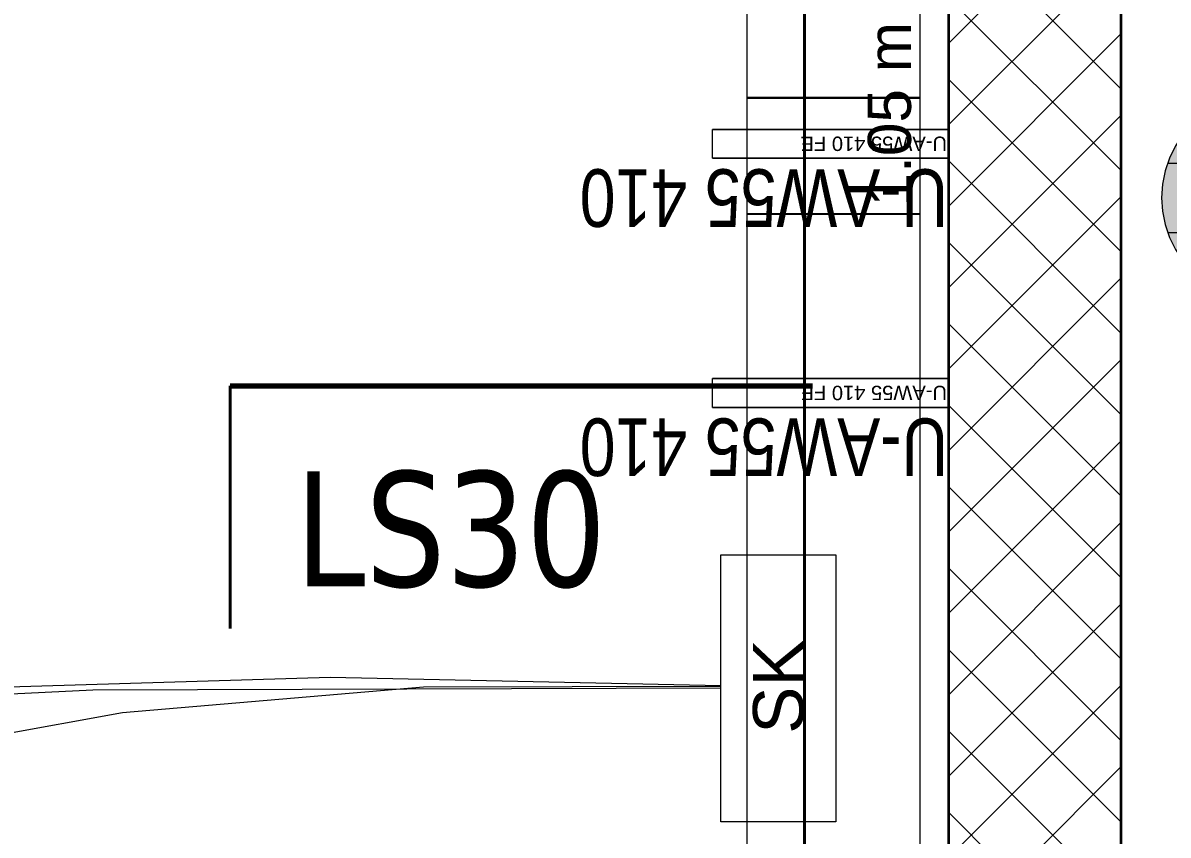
# Model space of a CAD drawing. Extents: x -1067 to 613, y -179 to 712.
# Drawn here: x -117.24 to -77.47, y 139.67 to 167.88 of the extents above; entities that cross this region are included whole.
import ezdxf
from ezdxf.lldxf.tags import DXFTag

# ---------------------------------------------------------------- set-up
doc = ezdxf.new("R2010")
doc.units = 0
doc.layers.get('0').update_dxf_attribs({"lineweight": 13})
for name, color, linetype, lineweight, true_color in [('A-____-MATC-OTLN', 7, 'Strichpunkt - Mittel', 40, 0x0080ff), ('EL01_WAN_Leitung Sicherheit', 7, 'Continuous', 13, 0x993300), ('EL01_WAN_Leitung_HLKS', 5, 'Continuous', 13, 0x0000ff), ('EL01_WAN_Schlaufkasten', 1, 'Continuous', 13, 0xff0000), ('EL01_WAN_Sicherheit', 7, 'Continuous', 13, 0x804000), ('EL01_WAN_Trassen', 40, 'Continuous', 13, 0xffbf00), ('EL01_WAN_Trassen Befestigung', 7, 'Continuous', 13, 0xb2b200), ('G-____-____-SYMB', 7, 'Strichpunkt - Weit', 5, 0x008080)]:
    doc.layers.add(name, color=color, linetype=linetype, lineweight=lineweight, true_color=true_color)
doc.layers.add('A-WALL-____-MCUT', color=7, linetype='Continuous', lineweight=35)
doc.layers.add('A-WALL-____-PATT', color=7, linetype='Continuous', lineweight=35)
doc.styles.get("Standard").update_dxf_attribs({"font": 'arial.ttf'})
tags = doc.linetypes.add('_Schnittlinie_', pattern=[0.3, 0.15, -0.05, 0.05, -0.05]).pattern_tags.tags
tags[10:11] = [DXFTag(74, 4), DXFTag(75, 0), DXFTag(340, '0'), DXFTag(46, 1.0), DXFTag(50, 0.0), DXFTag(44, 0.0), DXFTag(45, 0.0)]
tags[8:9] = [DXFTag(74, 4), DXFTag(75, 0), DXFTag(340, '0'), DXFTag(46, 1.0), DXFTag(50, 0.0), DXFTag(44, 0.0), DXFTag(45, 0.0)]
tags[6:7] = [DXFTag(74, 4), DXFTag(75, 0), DXFTag(340, '0'), DXFTag(46, 1.0), DXFTag(50, 0.0), DXFTag(44, 0.0), DXFTag(45, 0.0)]
tags[4:5] = [DXFTag(74, 4), DXFTag(75, 0), DXFTag(340, '0'), DXFTag(46, 1.0), DXFTag(50, 0.0), DXFTag(44, 0.0), DXFTag(45, 0.0)]
tags = doc.linetypes.add('Strichpunkt - Mittel', pattern=[0.35, 0.15, -0.1, 0, -0.1]).pattern_tags.tags
tags[10:11] = [DXFTag(74, 4), DXFTag(75, 0), DXFTag(340, '0'), DXFTag(46, 1.0), DXFTag(50, 0.0), DXFTag(44, 0.0), DXFTag(45, 0.0)]
tags[8:9] = [DXFTag(74, 4), DXFTag(75, 0), DXFTag(340, '0'), DXFTag(46, 1.0), DXFTag(50, 0.0), DXFTag(44, 0.0), DXFTag(45, 0.0)]
tags[6:7] = [DXFTag(74, 4), DXFTag(75, 0), DXFTag(340, '0'), DXFTag(46, 1.0), DXFTag(50, 0.0), DXFTag(44, 0.0), DXFTag(45, 0.0)]
tags[4:5] = [DXFTag(74, 4), DXFTag(75, 0), DXFTag(340, '0'), DXFTag(46, 1.0), DXFTag(50, 0.0), DXFTag(44, 0.0), DXFTag(45, 0.0)]
tags = doc.linetypes.add('Strichpunkt - Weit', pattern=[0.5, 0.2, -0.15, 0, -0.15]).pattern_tags.tags
tags[10:11] = [DXFTag(74, 4), DXFTag(75, 0), DXFTag(340, '0'), DXFTag(46, 1.0), DXFTag(50, 0.0), DXFTag(44, 0.0), DXFTag(45, 0.0)]
tags[8:9] = [DXFTag(74, 4), DXFTag(75, 0), DXFTag(340, '0'), DXFTag(46, 1.0), DXFTag(50, 0.0), DXFTag(44, 0.0), DXFTag(45, 0.0)]
tags[6:7] = [DXFTag(74, 4), DXFTag(75, 0), DXFTag(340, '0'), DXFTag(46, 1.0), DXFTag(50, 0.0), DXFTag(44, 0.0), DXFTag(45, 0.0)]
tags[4:5] = [DXFTag(74, 4), DXFTag(75, 0), DXFTag(340, '0'), DXFTag(46, 1.0), DXFTag(50, 0.0), DXFTag(44, 0.0), DXFTag(45, 0.0)]

# ---------------------------------------------------------------- blocks, each defined once
blk = doc.blocks.new('Referenz-A0UJ3194XE', base_point=(-1062.181, -175.856))
at = {"layer": 'A-____-MATC-OTLN', "color": 0, "linetype": 'Strichpunkt - Mittel', "ltscale": 0.4}
blk.add_line((-90.097, 560.559), (-90.097, -171.085), dxfattribs=at)
at = {"layer": 'A-WALL-____-MCUT', "color": 0, "linetype": 'Continuous', "ltscale": 0.35}
for p, q in [((-85.097, 181.776), (-85.097, -171.085)), ((-79.097, -171.085), (-79.097, 172.776))]:
    blk.add_line(p, q, dxfattribs=at)
at = {"layer": 'A-WALL-____-PATT', "color": 0, "linetype": 'Continuous', "lineweight": 9, "ltscale": 0.13}
for p, q in [((-85.097, 167.163), (-79.484, 172.776)), ((-79.097, 165.579), (-85.097, 171.579)), ((-85.097, 164.335), (-79.097, 170.335)), ((-79.097, 162.75), (-85.097, 168.75)), ((-85.097, 161.506), (-79.097, 167.506)), ((-79.097, 159.922), (-85.097, 165.922)), ((-85.097, 158.678), (-79.097, 164.678)), ((-79.097, 157.094), (-85.097, 163.094)), ((-85.097, 155.849), (-79.097, 161.849)), ((-79.097, 154.265), (-85.097, 160.265)), ((-85.097, 153.021), (-79.097, 159.021)), ((-79.097, 151.437), (-85.097, 157.437)), ((-85.097, 150.193), (-79.097, 156.193)), ((-79.097, 148.608), (-85.097, 154.608)), ((-85.097, 147.364), (-79.097, 153.364)), ((-79.097, 145.78), (-85.097, 151.78)), ((-85.097, 144.536), (-79.097, 150.536)), ((-79.097, 142.951), (-85.097, 148.951)), ((-85.097, 141.707), (-79.097, 147.707)), ((-79.097, 140.123), (-85.097, 146.123)), ((-85.097, 138.879), (-79.097, 144.879)), ((-79.097, 137.295), (-85.097, 143.295)), ((-85.097, 136.051), (-79.097, 142.051)), ((-79.097, 134.466), (-85.097, 140.466))]:
    blk.add_line(p, q, dxfattribs=at)
at = {"layer": 'G-____-____-SYMB', "color": 0, "linetype": '_Schnittlinie_', "lineweight": 70, "ltscale": 0.7}
blk.add_line((-110.04, 155.276), (-89.821, 155.276), dxfattribs=at)
at = {"layer": 'G-____-____-SYMB', "color": 0, "linetype": 'Continuous', "lineweight": 40, "ltscale": 0.4}
blk.add_line((-110.04, 146.85), (-110.04, 155.276), dxfattribs=at)
at = {"layer": 'G-____-____-SYMB', "color": 0, "linetype": 'Continuous', "ltscale": 0.13, "insert": (-107.796, 152.306), "char_height": 4, "attachment_point": 1}
blk.add_mtext('{\\W0.8;\\fVerdana;LS30}', dxfattribs=at)
blk = doc.blocks.new('IfcObject-A0UJ3198XE', base_point=(-97.616, 160.795))
at = {"layer": 'EL01_WAN_Trassen', "linetype": 'ByBlock', "lineweight": -2, "ltscale": 0.13}
for p, q in [((-93.295, 163.179), (-93.295, 164.179)), ((-93.295, 163.179), (-93.295, 164.179)), ((-85.095, 164.179), (-93.295, 164.179)), ((-93.295, 164.179), (-93.295, 164.179)), ((-93.295, 164.179), (-85.095, 164.179)), ((-85.095, 163.179), (-85.095, 164.179)), ((-85.095, 163.179), (-85.095, 164.179)), ((-85.095, 164.179), (-85.095, 164.179)), ((-85.095, 163.179), (-93.295, 163.179)), ((-93.295, 163.179), (-93.295, 163.179)), ((-93.295, 163.179), (-85.095, 163.179)), ((-85.095, 163.179), (-85.095, 163.179))]:
    blk.add_line(p, q, dxfattribs=at)
at = {"layer": 'EL01_WAN_Trassen', "lineweight": -2, "attachment_point": 1, "rotation": 180}
for s, insert, char_height in [('{\\fArial;U-AW55 410 FE}', (-85.15, 163.429), 0.5), ('{\\W0.8;\\fArial;U-AW55 410}', (-85.111, 160.795), 2)]:
    blk.add_mtext(s, dxfattribs=dict(at, insert=insert, char_height=char_height))
blk = doc.blocks.new('IfcObject-A0UJ31AOXE', base_point=(-97.616, 152.142))
at = {"layer": 'EL01_WAN_Trassen', "linetype": 'ByBlock', "lineweight": -2, "ltscale": 0.13}
for p, q in [((-93.295, 154.526), (-93.295, 155.526)), ((-93.295, 154.526), (-93.295, 155.526)), ((-85.095, 155.526), (-93.295, 155.526)), ((-93.295, 155.526), (-93.295, 155.526)), ((-93.295, 155.526), (-85.095, 155.526)), ((-85.095, 154.526), (-85.095, 155.526)), ((-85.095, 154.526), (-85.095, 155.526)), ((-85.095, 155.526), (-85.095, 155.526)), ((-85.095, 154.526), (-93.295, 154.526)), ((-93.295, 154.526), (-93.295, 154.526)), ((-93.295, 154.526), (-85.095, 154.526)), ((-85.095, 154.526), (-85.095, 154.526))]:
    blk.add_line(p, q, dxfattribs=at)
at = {"layer": 'EL01_WAN_Trassen', "lineweight": -2, "attachment_point": 1, "rotation": 180}
for s, insert, char_height in [('{\\fArial;U-AW55 410 FE}', (-85.15, 154.776), 0.5), ('{\\W0.8;\\fArial;U-AW55 410}', (-85.111, 152.142), 2)]:
    blk.add_mtext(s, dxfattribs=dict(at, insert=insert, char_height=char_height))
blk = doc.blocks.new('Kabelkanal-A0UJ31CYXE', base_point=(-92.095, 101.282))
at = {"color": 0, "linetype": 'ByBlock', "lineweight": -2, "ltscale": 0.13}
for p, q in [((-92.095, 165.269), (-92.095, 165.293)), ((-92.095, 101.305), (-92.095, 165.293)), ((-92.095, 165.293), (-86.095, 165.293)), ((-92.095, 101.282), (-92.095, 165.269)), ((-92.095, 165.269), (-86.095, 165.269)), ((-86.095, 165.269), (-86.095, 165.293)), ((-86.095, 165.293), (-86.095, 101.305)), ((-86.095, 165.269), (-86.095, 101.282))]:
    blk.add_line(p, q, dxfattribs=at)
blk = doc.blocks.new('Kabelkanal-A0UJ31DUXE', base_point=(-92.095, 161.223))
at = {"color": 0, "linetype": 'ByBlock', "lineweight": -2, "ltscale": 0.13}
for p, q in [((-92.095, 178.479), (-92.095, 178.503)), ((-92.095, 161.246), (-92.095, 178.503)), ((-92.095, 178.503), (-86.095, 178.503)), ((-92.095, 161.223), (-92.095, 178.479)), ((-92.095, 178.479), (-86.095, 178.479)), ((-86.095, 178.479), (-86.095, 178.503)), ((-86.095, 178.503), (-86.095, 161.246)), ((-86.095, 178.479), (-86.095, 161.223)), ((-92.095, 161.223), (-92.095, 161.246)), ((-86.095, 161.246), (-92.095, 161.246)), ((-86.095, 161.223), (-92.095, 161.223)), ((-86.095, 161.223), (-86.095, 161.246))]:
    blk.add_line(p, q, dxfattribs=at)
blk = doc.blocks.new('Schlaufkasten Decke (multi)-A0UJ31FQXE', base_point=(-93.007, 140.13))
at = {"color": 0, "linetype": 'ByBlock', "lineweight": -2, "ltscale": 0.13}
for p, q in [((-93.007, 149.41), (-89.007, 149.41)), ((-93.007, 140.13), (-93.007, 149.41)), ((-89.007, 149.41), (-89.007, 140.13)), ((-89.007, 140.13), (-93.007, 140.13))]:
    blk.add_line(p, q, dxfattribs=at)
at = {"color": 0, "linetype": 'ByBlock', "lineweight": -2, "ltscale": 0.13, "insert": (-91.887, 143.189), "char_height": 1.76, "attachment_point": 1, "rotation": 90}
blk.add_mtext('{\\fArial;SK}', dxfattribs=at)
blk = doc.blocks.new('Absolute Höhe-A0UJ31ISXE', base_point=(-87.9, 161.502))
at = {"color": 0, "lineweight": -2, "insert": (-87.9, 161.502), "char_height": 1.5, "attachment_point": 1, "rotation": 90}
blk.add_mtext('{\\fArial;1.05 m}', dxfattribs=at)
blk = doc.blocks.new('Leitung-A0UJ31NYXE', base_point=(-174.071, 101.976))
at = {"color": 0, "linetype": 'ByBlock', "lineweight": -2, "ltscale": 0.13}
for p, q in [((-113.784, 143.932), (-103.331, 144.821)), ((-103.331, 144.821), (-93.007, 144.844)), ((-124.13, 142.064), (-113.784, 143.932))]:
    blk.add_line(p, q, dxfattribs=at)
blk = doc.blocks.new('Leitung-A0UJ325AXE', base_point=(-232.945, 101.043))
at = {"color": 0, "linetype": 'ByBlock', "lineweight": -2, "ltscale": 0.13}
for p, q in [((-120.194, 144.744), (-106.576, 145.159)), ((-106.576, 145.159), (-93.007, 144.863))]:
    blk.add_line(p, q, dxfattribs=at)
blk = doc.blocks.new('Gruppenzuleitung-A0UJ328GXE', base_point=(-77.695, 158.204))
at = {"color": 0, "linetype": 'ByBlock', "lineweight": -2, "ltscale": 0.13}
for p, q in [((-75.473, 165.13), (-75.895, 164.922)), ((-75.027, 165.282), (-75.473, 165.13)), ((-74.565, 165.373), (-75.027, 165.282)), ((-74.095, 165.404), (-74.565, 165.373)), ((-74.095, 165.404), (-64.357, 165.404)), ((-63.887, 165.373), (-64.357, 165.404)), ((-63.425, 165.282), (-63.887, 165.373)), ((-62.979, 165.13), (-63.425, 165.282)), ((-62.557, 164.922), (-62.979, 165.13)), ((-76.287, 164.66), (-76.641, 164.35)), ((-75.895, 164.922), (-76.287, 164.66)), ((-62.166, 164.66), (-62.557, 164.922)), ((-61.812, 164.35), (-62.166, 164.66)), ((-76.641, 164.35), (-76.951, 163.996)), ((-61.501, 163.996), (-61.812, 164.35)), ((-76.951, 163.996), (-77.213, 163.604)), ((-61.239, 163.604), (-61.501, 163.996)), ((-77.213, 163.604), (-77.421, 163.182)), ((-61.031, 163.182), (-61.239, 163.604)), ((-77.421, 163.182), (-77.573, 162.736)), ((-60.88, 162.736), (-61.031, 163.182)), ((-77.573, 162.736), (-77.665, 162.274)), ((-77.489, 163.004), (-60.963, 163.004)), ((-60.788, 162.274), (-60.88, 162.736)), ((-77.665, 162.274), (-77.695, 161.804)), ((-60.757, 161.804), (-60.788, 162.274)), ((-77.695, 161.804), (-77.665, 161.334)), ((-60.788, 161.334), (-60.757, 161.804)), ((-77.665, 161.334), (-77.573, 160.872)), ((-60.88, 160.872), (-60.788, 161.334)), ((-77.573, 160.872), (-77.421, 160.427)), ((-61.031, 160.427), (-60.88, 160.872)), ((-77.489, 160.604), (-60.963, 160.604)), ((-77.421, 160.427), (-77.213, 160.004)), ((-61.239, 160.004), (-61.031, 160.427)), ((-77.213, 160.004), (-76.951, 159.613)), ((-61.501, 159.613), (-61.239, 160.004)), ((-76.951, 159.613), (-76.641, 159.259)), ((-61.812, 159.259), (-61.501, 159.613)), ((-76.641, 159.259), (-76.287, 158.948)), ((-62.166, 158.948), (-61.812, 159.259)), ((-76.287, 158.948), (-75.895, 158.687)), ((-62.557, 158.687), (-62.166, 158.948)), ((-75.895, 158.687), (-75.473, 158.478)), ((-75.473, 158.478), (-75.027, 158.327)), ((-75.027, 158.327), (-74.565, 158.235)), ((-63.887, 158.235), (-63.425, 158.327)), ((-63.425, 158.327), (-62.979, 158.478)), ((-62.979, 158.478), (-62.557, 158.687)), ((-74.565, 158.235), (-74.095, 158.204)), ((-74.095, 158.204), (-64.357, 158.204)), ((-64.357, 158.204), (-63.887, 158.235))]:
    blk.add_line(p, q, dxfattribs=at)
at = {"color": 7, "linetype": 'ByBlock', "lineweight": -2, "ltscale": 0.13, "true_color": 0xffffff}
for points in [[(-75.657, 165.048), (-62.795, 165.048), (-75.411, 165.155)], [(-75.411, 165.155), (-63.042, 165.155), (-75.156, 165.244)], [(-62.795, 165.048), (-75.411, 165.155), (-63.042, 165.155)], [(-75.156, 165.244), (-63.296, 165.244), (-74.896, 165.314)], [(-63.042, 165.155), (-75.156, 165.244), (-63.296, 165.244)], [(-74.896, 165.314), (-63.556, 165.314), (-74.632, 165.364)], [(-63.296, 165.244), (-74.896, 165.314), (-63.556, 165.314)], [(-74.896, 165.314), (-63.556, 165.314), (-74.896, 165.314)], [(-63.556, 165.314), (-74.896, 165.314), (-63.556, 165.314)], [(-74.632, 165.364), (-63.821, 165.364), (-74.364, 165.394)], [(-63.556, 165.314), (-74.632, 165.364), (-63.821, 165.364)], [(-74.364, 165.394), (-64.088, 165.394), (-74.095, 165.404)], [(-63.821, 165.364), (-74.364, 165.394), (-64.088, 165.394)], [(-64.088, 165.394), (-74.095, 165.404), (-64.357, 165.404)], [(-76.34, 164.619), (-62.113, 164.619), (-76.123, 164.779)], [(-76.123, 164.779), (-62.329, 164.779), (-75.895, 164.922)], [(-62.113, 164.619), (-76.123, 164.779), (-62.329, 164.779)], [(-76.123, 164.779), (-62.329, 164.779), (-76.123, 164.779)], [(-62.329, 164.779), (-76.123, 164.779), (-62.329, 164.779)], [(-75.895, 164.922), (-62.557, 164.922), (-75.657, 165.048)], [(-62.329, 164.779), (-75.895, 164.922), (-62.557, 164.922)], [(-62.557, 164.922), (-75.657, 165.048), (-62.795, 165.048)], [(-76.734, 164.253), (-61.718, 164.253), (-76.544, 164.443)], [(-76.544, 164.443), (-61.908, 164.443), (-76.34, 164.619)], [(-61.718, 164.253), (-76.544, 164.443), (-61.908, 164.443)], [(-76.544, 164.443), (-61.908, 164.443), (-76.544, 164.443)], [(-61.908, 164.443), (-76.544, 164.443), (-61.908, 164.443)], [(-61.908, 164.443), (-76.34, 164.619), (-62.113, 164.619)], [(-76.34, 164.619), (-62.113, 164.619), (-76.34, 164.619)], [(-62.113, 164.619), (-76.34, 164.619), (-62.113, 164.619)], [(-77.07, 163.832), (-61.383, 163.832), (-76.91, 164.049)], [(-76.91, 164.049), (-61.543, 164.049), (-76.734, 164.253)], [(-61.383, 163.832), (-76.91, 164.049), (-61.543, 164.049)], [(-76.91, 164.049), (-61.543, 164.049), (-76.91, 164.049)], [(-61.543, 164.049), (-76.91, 164.049), (-61.543, 164.049)], [(-61.543, 164.049), (-76.734, 164.253), (-61.718, 164.253)], [(-77.339, 163.366), (-61.114, 163.366), (-77.213, 163.604)], [(-77.213, 163.604), (-61.239, 163.604), (-77.07, 163.832)], [(-61.114, 163.366), (-77.213, 163.604), (-61.239, 163.604)], [(-77.213, 163.604), (-61.239, 163.604), (-77.213, 163.604)], [(-61.239, 163.604), (-77.213, 163.604), (-61.239, 163.604)], [(-61.239, 163.604), (-77.07, 163.832), (-61.383, 163.832)], [(-77.535, 162.865), (-60.917, 162.865), (-77.446, 163.119)], [(-77.446, 163.119), (-61.006, 163.119), (-77.339, 163.366)], [(-60.917, 162.865), (-77.446, 163.119), (-61.006, 163.119)], [(-77.446, 163.119), (-61.006, 163.119), (-77.446, 163.119)], [(-61.006, 163.119), (-77.446, 163.119), (-61.006, 163.119)], [(-61.006, 163.119), (-77.339, 163.366), (-61.114, 163.366)], [(-77.605, 162.605), (-60.847, 162.605), (-77.535, 162.865)], [(-60.847, 162.605), (-77.535, 162.865), (-60.917, 162.865)], [(-77.685, 162.073), (-60.767, 162.073), (-77.655, 162.341)], [(-77.655, 162.341), (-60.797, 162.341), (-77.605, 162.605)], [(-60.767, 162.073), (-77.655, 162.341), (-60.797, 162.341)], [(-77.655, 162.341), (-60.797, 162.341), (-77.655, 162.341)], [(-60.797, 162.341), (-77.655, 162.341), (-60.797, 162.341)], [(-60.797, 162.341), (-77.605, 162.605), (-60.847, 162.605)], [(-77.695, 161.804), (-60.757, 161.804), (-77.685, 162.073)], [(-60.757, 161.804), (-77.685, 162.073), (-60.767, 162.073)], [(-77.685, 161.535), (-60.767, 161.535), (-77.695, 161.804)], [(-60.767, 161.535), (-77.695, 161.804), (-60.757, 161.804)], [(-77.695, 161.804), (-60.757, 161.804), (-77.695, 161.804)], [(-60.757, 161.804), (-77.695, 161.804), (-60.757, 161.804)], [(-77.655, 161.268), (-60.797, 161.268), (-77.685, 161.535)], [(-60.797, 161.268), (-77.685, 161.535), (-60.767, 161.535)], [(-77.605, 161.003), (-60.847, 161.003), (-77.655, 161.268)], [(-60.847, 161.003), (-77.655, 161.268), (-60.797, 161.268)], [(-77.535, 160.743), (-60.917, 160.743), (-77.605, 161.003)], [(-60.917, 160.743), (-77.605, 161.003), (-60.847, 161.003)], [(-77.605, 161.003), (-60.847, 161.003), (-77.605, 161.003)], [(-60.847, 161.003), (-77.605, 161.003), (-60.847, 161.003)], [(-77.446, 160.489), (-61.006, 160.489), (-77.535, 160.743)], [(-61.006, 160.489), (-77.535, 160.743), (-60.917, 160.743)], [(-77.535, 160.743), (-60.917, 160.743), (-77.535, 160.743)], [(-60.917, 160.743), (-77.535, 160.743), (-60.917, 160.743)], [(-77.339, 160.242), (-61.114, 160.242), (-77.446, 160.489)], [(-61.114, 160.242), (-77.446, 160.489), (-61.006, 160.489)], [(-77.213, 160.004), (-61.239, 160.004), (-77.339, 160.242)], [(-61.239, 160.004), (-77.339, 160.242), (-61.114, 160.242)], [(-77.07, 159.776), (-61.383, 159.776), (-77.213, 160.004)], [(-61.383, 159.776), (-77.213, 160.004), (-61.239, 160.004)], [(-76.91, 159.56), (-61.543, 159.56), (-77.07, 159.776)], [(-61.543, 159.56), (-77.07, 159.776), (-61.383, 159.776)], [(-76.734, 159.356), (-61.718, 159.356), (-76.91, 159.56)], [(-61.718, 159.356), (-76.91, 159.56), (-61.543, 159.56)], [(-76.544, 159.165), (-61.908, 159.165), (-76.734, 159.356)], [(-61.908, 159.165), (-76.734, 159.356), (-61.718, 159.356)], [(-76.34, 158.99), (-62.113, 158.99), (-76.544, 159.165)], [(-62.113, 158.99), (-76.544, 159.165), (-61.908, 159.165)], [(-76.123, 158.83), (-62.329, 158.83), (-76.34, 158.99)], [(-62.329, 158.83), (-76.34, 158.99), (-62.113, 158.99)], [(-75.895, 158.687), (-62.557, 158.687), (-76.123, 158.83)], [(-62.557, 158.687), (-76.123, 158.83), (-62.329, 158.83)], [(-75.657, 158.561), (-62.795, 158.561), (-75.895, 158.687)], [(-62.795, 158.561), (-75.895, 158.687), (-62.557, 158.687)], [(-75.895, 158.687), (-62.557, 158.687), (-75.895, 158.687)], [(-62.557, 158.687), (-75.895, 158.687), (-62.557, 158.687)], [(-75.411, 158.453), (-63.042, 158.453), (-75.657, 158.561)], [(-63.042, 158.453), (-75.657, 158.561), (-62.795, 158.561)], [(-75.156, 158.364), (-63.296, 158.364), (-75.411, 158.453)], [(-63.296, 158.364), (-75.411, 158.453), (-63.042, 158.453)], [(-74.896, 158.294), (-63.556, 158.294), (-75.156, 158.364)], [(-63.556, 158.294), (-75.156, 158.364), (-63.296, 158.364)], [(-74.632, 158.244), (-63.821, 158.244), (-74.896, 158.294)], [(-63.821, 158.244), (-74.896, 158.294), (-63.556, 158.294)], [(-74.364, 158.214), (-64.088, 158.214), (-74.632, 158.244)], [(-64.088, 158.214), (-74.632, 158.244), (-63.821, 158.244)], [(-74.095, 158.204), (-64.357, 158.204), (-74.364, 158.214)], [(-64.357, 158.204), (-74.364, 158.214), (-64.088, 158.214)]]:
    blk.add_solid(points, dxfattribs=at)
at = {"color": 0, "linetype": 'ByBlock', "lineweight": -2, "ltscale": 0.13, "char_height": 1.44, "attachment_point": 1}
for s, insert in [('{\\fArial;UV Allgemein}', (-75.168, 164.924)), ('{\\fArial;SK Trasse}', (-73.831, 162.524)), ('{\\fArial;2xM25}', (-72.175, 160.124))]:
    blk.add_mtext(s, dxfattribs=dict(at, insert=insert))
blk = doc.blocks.new('Leitung-A0UJ32BCXE', base_point=(-296.295, 100.862))
at = {"color": 0, "linetype": 'ByBlock', "lineweight": -2, "ltscale": 0.13}
for p, q in [((-114.82, 144.703), (-136.652, 143.615)), ((-93.007, 144.77), (-114.82, 144.703))]:
    blk.add_line(p, q, dxfattribs=at)

msp = doc.modelspace()

# ---------------------------------------------------------------- block references
at = {"color": 9, "lineweight": 25, "ltscale": 0.25, "true_color": 0xc0c0c0}
msp.add_blockref('Referenz-A0UJ3194XE', (-1062.181, -175.856), dxfattribs=at)
at = {"layer": 'EL01_WAN_Leitung Sicherheit', "ltscale": 0.13}
msp.add_blockref('Gruppenzuleitung-A0UJ328GXE', (-77.695, 158.204), dxfattribs=at)
at = {"layer": 'EL01_WAN_Leitung_HLKS', "ltscale": 0.13}
for name, p in [('Leitung-A0UJ325AXE', (-232.945, 101.043)), ('Leitung-A0UJ31NYXE', (-174.071, 101.976)), ('Leitung-A0UJ32BCXE', (-296.295, 100.862))]:
    msp.add_blockref(name, p, dxfattribs=at)
at = {"layer": 'EL01_WAN_Schlaufkasten', "ltscale": 0.13}
msp.add_blockref('Schlaufkasten Decke (multi)-A0UJ31FQXE', (-93.007, 140.13), dxfattribs=at)
at = {"layer": 'EL01_WAN_Sicherheit', "linetype": 'Continuous', "ltscale": 0.13}
msp.add_blockref('Absolute Höhe-A0UJ31ISXE', (-87.9, 161.502), dxfattribs=at)
at = {"layer": 'EL01_WAN_Trassen', "ltscale": 0.13}
for name, p in [('Kabelkanal-A0UJ31DUXE', (-92.095, 161.223)), ('Kabelkanal-A0UJ31CYXE', (-92.095, 101.282))]:
    msp.add_blockref(name, p, dxfattribs=at)
at = {"layer": 'EL01_WAN_Trassen Befestigung', "ltscale": 0.13}
for name, p in [('IfcObject-A0UJ3198XE', (-97.616, 160.795)), ('IfcObject-A0UJ31AOXE', (-97.616, 152.142))]:
    msp.add_blockref(name, p, dxfattribs=at)

doc.saveas('drawing.dxf')
